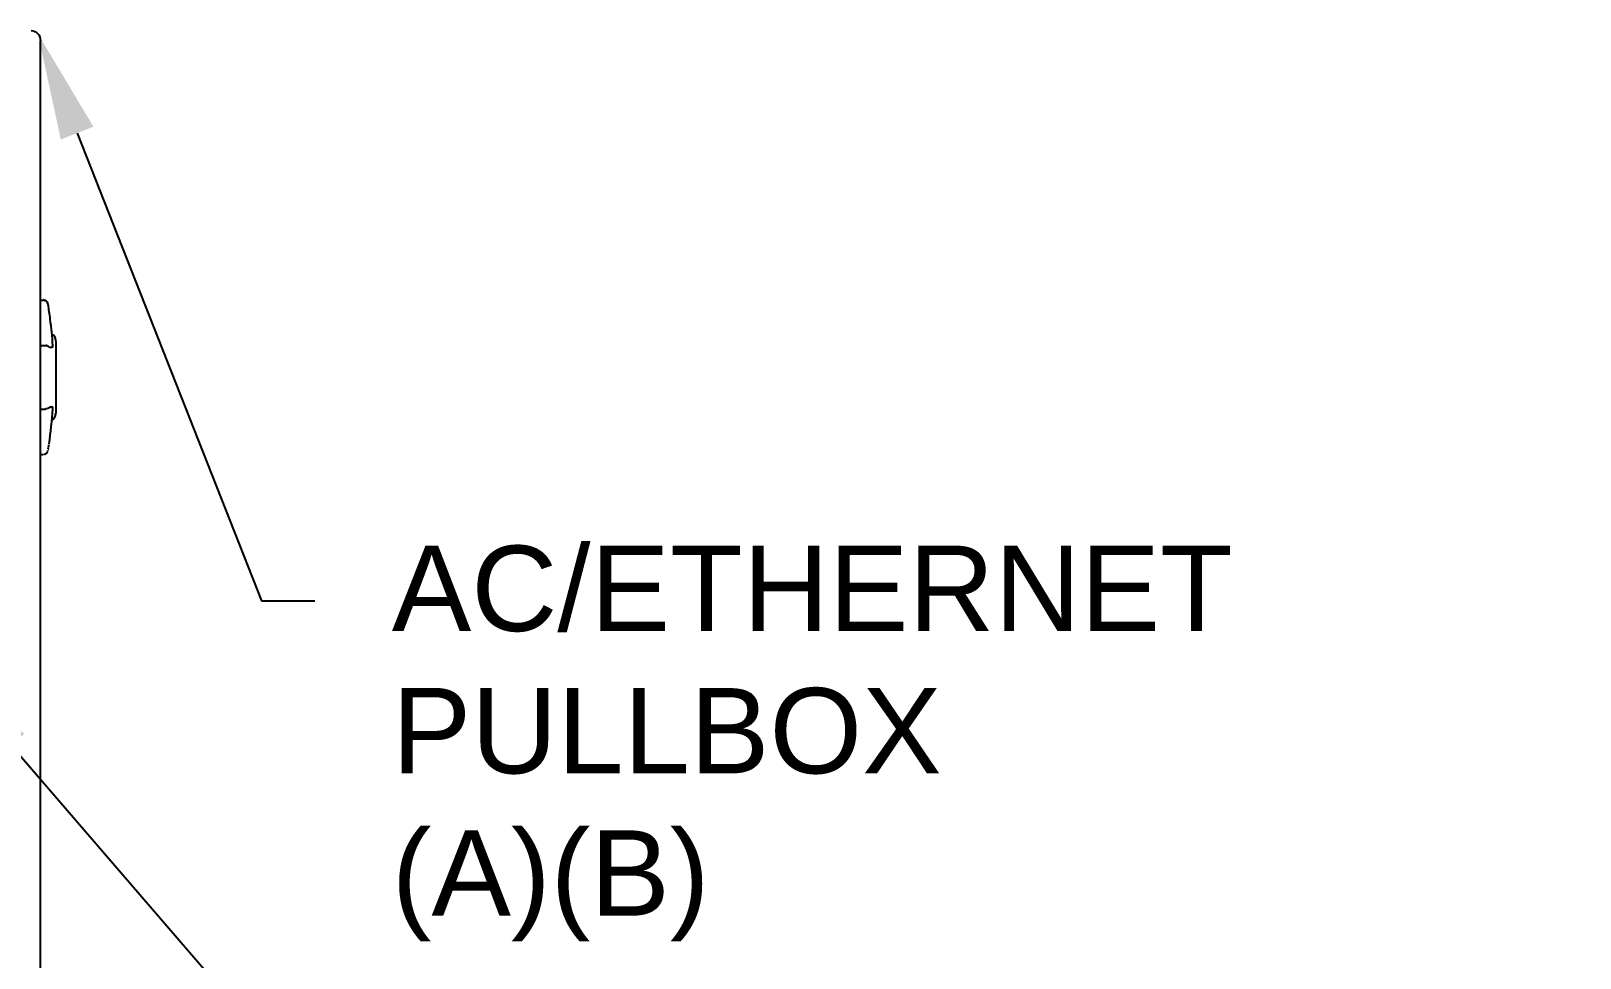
# Model space of a CAD drawing. Header units: feet. Extents: x -17 to 661, y -41 to 600.
# Drawn here: x 655.866 to 657.681, y 555.58 to 556.666 of the extents above; entities that cross this region are included whole.
import ezdxf
from ezdxf import colors
from ezdxf.entities.mleader import LeaderData, LeaderLine
from ezdxf.math import Vec2, Vec3

# ---------------------------------------------------------------- set-up
doc = ezdxf.new("R2010")
doc.units = ezdxf.units.FT
doc.header["$MEASUREMENT"] = 0
doc.layers.add('E-EQPM-CAB', color=5, linetype='Continuous')
doc.layers.add('G-ANNO-TEXT', color=1, linetype='Continuous')
doc.styles.add('NEI-A', font='arial.ttf')

msp = doc.modelspace()

# ---------------------------------------------------------------- linework, layer by layer
at = {"layer": 'E-EQPM-CAB', "lineweight": 25}
for points in [[(655.8771, 554.725), (655.8771, 556.6546)], [(655.8771, 556.3509), (655.8804, 556.3509)], [(655.8825, 556.2975), (655.8771, 556.2975)], [(655.8954, 556.22), (655.8954, 556.3013)], [(655.8771, 556.2234), (655.8825, 556.2234)], [(655.8804, 556.17), (655.8771, 556.17)], [(655.8858, 556.1771), (655.8858, 556.1767)], [(655.8862, 556.1796), (655.8867, 556.18), (655.8867, 556.1809)], [(655.8862, 556.1771), (655.8862, 556.1784)]]:
    msp.add_lwpolyline(points, dxfattribs=at)
for points in [[(655.8813, 556.3509, 0.020121), (655.8811, 556.3509, -0.001902), (655.8816, 556.3508, 0.012392), (655.8815, 556.3508)], [(655.8844, 556.3493, 0.012355), (655.8842, 556.3495, 0.011543), (655.884, 556.3496, 0.012772), (655.8838, 556.3498, 0.01296), (655.8836, 556.35)], [(655.8853, 556.3483, 0.010709), (655.8852, 556.3485, 0.012317), (655.885, 556.3487)], [(655.8916, 556.298, 0.014586), (655.8885, 556.3287, 0.008274), (655.886, 556.346, 0.000426), (655.8859, 556.3467, 0.02261), (655.8856, 556.3472)], [(655.8833, 556.2976, 0.000849), (655.8831, 556.2976, 0.008151), (655.8828, 556.2975, -0.006083), (655.883, 556.2975)], [(655.8866, 556.1793, 0.000354), (655.8867, 556.1802, 0.000495), (655.8869, 556.1815)]]:
    msp.add_lwpolyline(points, format="xyb", dxfattribs=at)
msp.add_lwpolyline([(655.882, 556.3507, 0.01131), (655.8818, 556.3507, -0.010911)], format="xyb", close=True, dxfattribs=at)
for centre, radius, start, end in [((655.866, 556.6549), 0.0115, 0.0002, 89.9998), ((655.8806, 556.3442), 0.00708, 87.5434, 89.9802), ((655.8814, 556.3492), 0.00171, 80.1779, 82.3287), ((655.8806, 556.3456), 0.00533, 69.1674, 71.7727), ((655.8806, 556.346), 0.00528, 66.3982, 69.1426), ((655.8805, 556.3454), 0.00547, 63.7743, 66.3359), ((655.8806, 556.3461), 0.0052, 60.8433, 63.6592), ((655.8806, 556.3456), 0.00526, 58.1254, 60.8687), ((655.8806, 556.346), 0.00531, 55.2806, 58.0663), ((655.8804, 556.3459), 0.00546, 41.3713, 44.0678), ((655.8806, 556.3457), 0.00521, 38.4743, 41.2448), ((655.8805, 556.346), 0.00533, 35.7193, 38.4593), ((655.8809, 556.3459), 0.00481, 32.8885, 35.81), ((655.8828, 556.3465), 0.00264, 14.3703, 21.9508), ((655.844, 556.3308), 0.0447, 21.7706, 22.3179), ((655.8788, 556.345), 0.00753, 25.369, 27.4108), ((655.885, 556.3479), 0.000781, 21.7193, 25.8658), ((655.8827, 556.3015), 0.0127, 0.0001, 52.4166), ((655.8819, 556.2805), 0.0171, 85.5183, 85.8826), ((655.882, 556.284), 0.0135, 84.3033, 84.7556), ((655.8824, 556.2887), 0.00884, 81.6452, 82.3163), ((655.8827, 556.2887), 0.00883, 83.5692, 84.2009), ((655.883, 556.2915), 0.00599, 82.7442, 83.6999), ((655.8824, 556.289), 0.00896, 79.7631, 80.4285), ((655.8829, 556.2894), 0.00812, 82.1728, 82.9143), ((655.8828, 556.2893), 0.00868, 80.9846, 81.6616), ((655.8828, 556.2894), 0.0081, 80.4188, 81.1191), ((655.8829, 556.2911), 0.00638, 78.2623, 79.1188), ((655.8827, 556.2887), 0.00882, 79.0872, 79.7566), ((655.8828, 556.2894), 0.00818, 77.6727, 78.3662), ((655.882, 556.2866), 0.011, 75.9926, 76.5066), ((655.8827, 556.2891), 0.00886, 76.5123, 77.1771), ((655.8822, 556.2863), 0.0117, 77.1209, 77.6307), ((655.8828, 556.2884), 0.00909, 75.3103, 75.9616), ((655.8824, 556.2881), 0.00948, 74.0457, 74.6105), ((655.8827, 556.2894), 0.00811, 71.6427, 72.3259), ((655.8824, 556.2881), 0.00938, 69.7412, 70.3311), ((655.8826, 556.2882), 0.00923, 69.2036, 69.8423), ((655.883, 556.2897), 0.00819, 68.5114, 69.186), ((655.8844, 556.2929), 0.00433, 67.6467, 68.9282), ((655.8844, 556.2928), 0.0044, 65.7986, 66.7134), ((655.8884, 556.3008), 0.00443, 243.366, 244.474), ((655.88, 556.2825), 0.0156, 65.167, 65.6505), ((655.9096, 556.3422), 0.0511, 243.2168, 243.4053), ((655.8914, 556.3063), 0.0107, 245.1521, 245.8568), ((655.8927, 556.3091), 0.0137, 245.7211, 246.2372), ((655.8928, 556.3088), 0.0136, 244.7943, 245.3109), ((655.8936, 556.3113), 0.016, 246.274, 246.7378), ((655.8927, 556.3091), 0.0137, 246.8604, 247.3796), ((655.8987, 556.3245), 0.0305, 248.4877, 248.7339), ((655.8929, 556.3093), 0.0144, 247.8685, 248.35), ((655.8967, 556.3183), 0.0237, 247.4737, 247.775), ((655.8934, 556.3107), 0.0158, 249.5204, 249.9753), ((655.8911, 556.3044), 0.00885, 249.9282, 250.6865), ((655.8926, 556.3087), 0.0134, 250.7644, 251.2946), ((655.8925, 556.3092), 0.0138, 252.0318, 252.5552), ((655.8936, 556.3117), 0.0165, 251.53, 251.9232), ((655.8909, 556.3032), 0.00768, 252.5609, 253.4276), ((655.8921, 556.3073), 0.0119, 253.3366, 253.9057), ((655.8905, 556.3024), 0.00692, 253.9724, 254.8888), ((655.8909, 556.304), 0.00854, 254.8141, 255.6384), ((655.8913, 556.3056), 0.00977, 255.8609, 256.4898), ((655.8906, 556.3029), 0.00706, 258.414, 259.3298), ((655.8917, 556.3063), 0.0109, 256.704, 257.3039), ((655.8908, 556.3038), 0.00837, 259.5069, 260.1947), ((655.8906, 556.3013), 0.00584, 257.3389, 258.344), ((655.8907, 556.3025), 0.00703, 260.4166, 261.3372), ((655.89, 556.2987), 0.00278, 261.074, 263.0167), ((655.8902, 556.3), 0.00458, 262.6844, 264.0027), ((655.8901, 556.2983), 0.00247, 263.7955, 265.7688), ((655.8902, 556.2997), 0.00422, 265.5683, 266.9704), ((655.8902, 556.2978), 0.00232, 266.5841, 268.8545), ((655.8902, 556.3007), 0.0048, 268.8191, 269.9361), ((655.8902, 556.2975), 0.00203, 269.999, 272.4305), ((655.8902, 556.2982), 0.00275, 272.3143, 274.2434), ((655.8902, 556.2971), 0.00168, 274.0782, 276.9584), ((655.8902, 556.2972), 0.00129, 278.7115, 281.984), ((655.8902, 556.2972), 0.00131, 281.8469, 284.9537), ((655.8902, 556.297), 0.00116, 284.7733, 287.9249), ((655.8902, 556.2975), 0.00199, 276.6325, 279.1833), ((655.8902, 556.2969), 0.000979, 291.2922, 295.1011), ((655.8902, 556.297), 0.00149, 288.0534, 291.176), ((655.8902, 556.2969), 0.00103, 306.0636, 309.5932), ((655.8901, 556.297), 0.00114, 323.7014, 326.8383), ((655.8902, 556.2969), 0.00109, 320.5641, 323.7813), ((655.89, 556.297), 0.00128, 330.2518, 332.9), ((655.8906, 556.297), 0.00116, 295.0786, 298.3661), ((655.8906, 556.2969), 0.00105, 298.7013, 302.4005), ((655.8893, 556.2973), 0.00194, 358.8115, 2.8826), ((655.8906, 556.2969), 0.00103, 302.3037, 306.0356), ((655.8906, 556.297), 0.00109, 309.7372, 313.1739), ((655.8907, 556.2968), 0.000864, 312.4901, 316.7347), ((655.8904, 556.2971), 0.0013, 317.0932, 320.0491), ((655.8903, 556.2968), 0.00132, 327.1149, 330.4306), ((655.8902, 556.2969), 0.0015, 336.1779, 339.0827), ((655.8904, 556.2968), 0.00129, 333.1842, 336.4114), ((655.89, 556.2969), 0.00168, 339.0406, 341.858), ((655.887, 556.2973), 0.00461, 3.0594, 5.8566), ((655.8885, 556.2973), 0.00318, 355.2321, 356.8221), ((655.8888, 556.2973), 0.00283, 353.5792, 355.2774), ((655.8899, 556.2972), 0.00173, 348.7292, 351.3853), ((655.8903, 556.2968), 0.00138, 350.9866, 353.954), ((655.8899, 556.2969), 0.00174, 346.6829, 349.3303), ((655.89, 556.297), 0.00169, 341.861, 344.2259), ((655.8901, 556.2968), 0.00154, 344.2629, 347.0672), ((655.8827, 556.2386), 0.0148, 270.1757, 270.6946), ((655.8827, 556.2277), 0.00429, 270.9625, 271.931), ((655.8827, 556.2323), 0.0085, 272.5303, 273.2143), ((655.8827, 556.232), 0.00819, 273.9327, 274.6547), ((655.8825, 556.2321), 0.00827, 276.4592, 277.1944), ((655.8827, 556.2323), 0.00849, 274.6142, 275.2975), ((655.8828, 556.2319), 0.00811, 275.2875, 275.9898), ((655.8826, 556.2329), 0.00908, 277.0802, 277.6989), ((655.8825, 556.2324), 0.00858, 279.0461, 279.7289), ((655.8829, 556.2309), 0.00708, 277.7456, 278.5473), ((655.8827, 556.2311), 0.00731, 280.261, 281.0624), ((655.8825, 556.2342), 0.0108, 278.3811, 278.9403), ((655.8831, 556.2305), 0.00665, 279.4763, 280.3129), ((655.8829, 556.2314), 0.00764, 280.7824, 281.5012), ((655.8826, 556.2327), 0.00885, 282.7117, 283.3771), ((655.8833, 556.2294), 0.00552, 285.012, 286.0385), ((655.8825, 556.2323), 0.00848, 285.7346, 286.4095), ((655.883, 556.2322), 0.00835, 283.1815, 283.8624), ((655.8827, 556.2323), 0.00895, 283.9278, 284.5833), ((655.8835, 556.2297), 0.00579, 284.4319, 285.4316), ((655.8827, 556.2323), 0.00848, 286.9868, 287.6607), ((655.8821, 556.2347), 0.0109, 286.4545, 286.9865), ((655.8824, 556.2332), 0.00941, 289.8955, 290.4842), ((655.8825, 556.2333), 0.0094, 289.3205, 289.9554), ((655.9078, 556.1694), 0.0593, 111.6553, 111.831), ((655.8822, 556.2336), 0.0101, 290.3276, 290.9369), ((655.8839, 556.2299), 0.00573, 291.6437, 293.2365), ((655.8818, 556.2342), 0.0107, 293.1985, 294.4925), ((655.8969, 556.2039), 0.023, 116.4298, 116.9139), ((655.8914, 556.2154), 0.0102, 115.6354, 116.3604), ((655.8902, 556.2178), 0.0075, 113.4108, 114.09), ((655.3645, 556.2607), 0.5284, 351.4906, 356.0016), ((655.8902, 556.2187), 0.0069, 111.9492, 112.6836), ((655.8902, 556.2195), 0.00643, 110.8763, 111.5917), ((655.8907, 556.2184), 0.00745, 109.7195, 110.3856), ((655.8901, 556.2213), 0.00448, 106.6994, 107.6258), ((655.8898, 556.2227), 0.0031, 102.4904, 103.733), ((655.89, 556.2217), 0.00414, 103.7915, 104.7616), ((655.89, 556.2217), 0.00415, 97.4567, 98.4318), ((655.89, 556.2231), 0.00275, 94.5492, 96.0219), ((655.8901, 556.2225), 0.0034, 93.8009, 94.8863), ((655.8901, 556.223), 0.00292, 92.9963, 94.2057), ((655.8902, 556.2245), 0.000903, 75.2565, 77.9908), ((655.8827, 556.2202), 0.0127, 307.5834, 359.9999), ((655.8901, 556.2237), 0.00215, 77.7214, 79.2673), ((655.8902, 556.2245), 0.00135, 73.3483, 75.604), ((655.8905, 556.2246), 0.00125, 63.3235, 65.3914), ((655.8906, 556.2249), 0.00101, 66.129, 68.7815), ((655.8907, 556.2245), 0.000901, 67.9872, 70.7786), ((655.8905, 556.2247), 0.0012, 58.6325, 60.7771), ((655.8908, 556.2248), 0.000663, 60.367, 64.0665), ((655.8908, 556.2251), 0.000694, 52.9442, 56.6468), ((655.8907, 556.225), 0.00084, 56.1329, 59.0587), ((655.8902, 556.2245), 0.00107, 3.6664, 6.3897), ((655.8906, 556.2248), 0.00103, 49.3099, 51.6512), ((655.8904, 556.2246), 0.00127, 6.6211, 9.1664), ((655.8907, 556.2245), 0.000958, 4.8452, 7.7337), ((655.887, 556.2241), 0.00466, 354.9772, 355.9227), ((655.8886, 556.2244), 0.0031, 359.8102, 0.9488), ((655.888, 556.2244), 0.00361, 358.0581, 359.1015), ((655.857, 556.1864), 0.0301, 351.239, 351.6025), ((655.8806, 556.1774), 0.00698, 270.0013, 270.7567), ((655.8731, 556.1774), 0.0129, 350.3807, 350.9388), ((655.8794, 556.177), 0.00667, 350.4932, 351.2645), ((655.8894, 556.1758), 0.0033, 170.1694, 171.2656), ((655.8721, 556.1809), 0.0144, 350.8652, 351.4104), ((655.8913, 556.1757), 0.00515, 170.3668, 171.2446), ((655.8903, 556.1788), 0.00376, 170.4608, 171.447), ((655.8923, 556.178), 0.00591, 170.7793, 171.6033), ((655.8657, 556.183), 0.0212, 350.908, 351.3217), ((655.8954, 556.1786), 0.00877, 170.8786, 171.5217), ((655.8971, 556.1797), 0.0104, 170.9584, 171.55), ((655.8699, 556.1831), 0.0171, 351.1355, 351.618)]:
    msp.add_arc(centre, radius, start, end, dxfattribs=at)
for points in [[(655.8835, 556.2979), (655.8835, 556.2979), (655.8834, 556.2979), (655.8834, 556.2979)], [(655.8848, 556.2973), (655.8848, 556.2973), (655.8848, 556.2973), (655.8848, 556.2973)], [(655.8853, 556.2971), (655.8853, 556.2971), (655.8852, 556.2972), (655.8852, 556.2972)], [(655.8853, 556.2971), (655.8853, 556.2971), (655.8852, 556.2971), (655.8852, 556.2971)], [(655.8854, 556.2971), (655.8854, 556.2971), (655.8853, 556.2971), (655.8853, 556.2971)], [(655.8856, 556.2975), (655.8856, 556.2975), (655.8856, 556.2975), (655.8855, 556.2975)], [(655.8856, 556.297), (655.8855, 556.297), (655.8855, 556.297), (655.8855, 556.297)], [(655.886, 556.2968), (655.886, 556.2968), (655.886, 556.2968), (655.8859, 556.2968)], [(655.8859, 556.2967), (655.8859, 556.2967), (655.8859, 556.2967), (655.8859, 556.2967)], [(655.8864, 556.2967), (655.8863, 556.2967), (655.8863, 556.2967), (655.8862, 556.2968)], [(655.8868, 556.2964), (655.8868, 556.2964), (655.8868, 556.2964), (655.8868, 556.2964)], [(655.8877, 556.2963), (655.8877, 556.2963), (655.8878, 556.2963), (655.8878, 556.2963)], [(655.8916, 556.2975), (655.8916, 556.2977), (655.8916, 556.2979), (655.8916, 556.298)], [(655.8916, 556.2971), (655.8916, 556.2972), (655.8916, 556.2972), (655.8916, 556.2973)], [(655.8826, 556.224), (655.8826, 556.224), (655.8827, 556.224), (655.8828, 556.224)], [(655.8831, 556.2238), (655.8831, 556.2238), (655.8831, 556.2238), (655.8831, 556.2238)], [(655.8832, 556.2238), (655.8832, 556.2238), (655.8833, 556.2238), (655.8833, 556.2238)], [(655.8833, 556.2234), (655.8833, 556.2234), (655.8834, 556.2234), (655.8834, 556.2234)], [(655.8842, 556.224), (655.8842, 556.224), (655.8842, 556.224), (655.8843, 556.224)], [(655.8844, 556.224), (655.8845, 556.224), (655.8845, 556.224), (655.8845, 556.224)], [(655.8854, 556.2243), (655.8855, 556.2243), (655.8855, 556.2243), (655.8855, 556.2243)], [(655.8854, 556.2239), (655.8854, 556.2239), (655.8854, 556.2239), (655.8855, 556.2239)], [(655.8856, 556.2243), (655.8857, 556.2243), (655.8857, 556.2243), (655.8857, 556.2243)], [(655.8868, 556.2248), (655.8868, 556.2248), (655.8868, 556.2248), (655.8867, 556.2248)], [(655.8869, 556.2245), (655.8869, 556.2245), (655.8869, 556.2245), (655.8868, 556.2245)], [(655.8871, 556.2249), (655.887, 556.2249), (655.887, 556.2249), (655.887, 556.2249)], [(655.8871, 556.2248), (655.8871, 556.2248), (655.887, 556.2247), (655.887, 556.2247)], [(655.8872, 556.2252), (655.8871, 556.2252), (655.8871, 556.2252), (655.8871, 556.2252)], [(655.8873, 556.2253), (655.8873, 556.2253), (655.8872, 556.2253), (655.8872, 556.2253)], [(655.8875, 556.2251), (655.8875, 556.2251), (655.8875, 556.2251), (655.8875, 556.2251)], [(655.8877, 556.2256), (655.8877, 556.2256), (655.8876, 556.2256), (655.8876, 556.2256)], [(655.8877, 556.2249), (655.8876, 556.2249), (655.8876, 556.2249), (655.8876, 556.2249)], [(655.8878, 556.2253), (655.8877, 556.2252), (655.8877, 556.2252), (655.8877, 556.2252)], [(655.888, 556.2253), (655.888, 556.2253), (655.8879, 556.2253), (655.8879, 556.2253)], [(655.8881, 556.2253), (655.888, 556.2253), (655.888, 556.2253), (655.888, 556.2252)], [(655.888, 556.2251), (655.888, 556.2251), (655.888, 556.2251), (655.888, 556.2251)], [(655.8883, 556.2257), (655.8882, 556.2257), (655.8882, 556.2256), (655.8882, 556.2256)], [(655.8884, 556.2254), (655.8884, 556.2254), (655.8883, 556.2254), (655.8883, 556.2254)], [(655.8884, 556.2255), (655.8884, 556.2254), (655.8884, 556.2254), (655.8884, 556.2254)], [(655.8885, 556.2254), (655.8885, 556.2254), (655.8885, 556.2254), (655.8884, 556.2254)], [(655.8885, 556.2252), (655.8884, 556.2252), (655.8884, 556.2252), (655.8884, 556.2252)], [(655.8886, 556.2255), (655.8885, 556.2255), (655.8885, 556.2255), (655.8885, 556.2255)], [(655.8886, 556.2255), (655.8886, 556.2255), (655.8886, 556.2255), (655.8885, 556.2255)], [(655.8888, 556.2255), (655.8888, 556.2254), (655.8887, 556.2254), (655.8887, 556.2254)], [(655.8889, 556.2256), (655.8889, 556.2256), (655.8888, 556.2256), (655.8888, 556.2256)], [(655.8889, 556.2255), (655.8889, 556.2255), (655.8888, 556.2255), (655.8888, 556.2255)], [(655.8892, 556.2257), (655.8892, 556.2257), (655.8892, 556.2257), (655.8891, 556.2257)], [(655.8893, 556.2257), (655.8893, 556.2257), (655.8893, 556.2257), (655.8892, 556.2257)], [(655.8893, 556.2254), (655.8892, 556.2254), (655.8892, 556.2254), (655.8892, 556.2254)], [(655.8892, 556.2252), (655.8892, 556.2252), (655.8892, 556.2252), (655.8892, 556.2252)], [(655.8893, 556.2254), (655.8893, 556.2254), (655.8893, 556.2254), (655.8893, 556.2254)], [(655.8894, 556.2253), (655.8894, 556.2253), (655.8893, 556.2253), (655.8893, 556.2253)], [(655.8896, 556.2258), (655.8896, 556.2258), (655.8896, 556.2258), (655.8895, 556.2258)], [(655.8895, 556.2254), (655.8895, 556.2254), (655.8895, 556.2254), (655.8895, 556.2254)], [(655.8897, 556.2258), (655.8897, 556.2258), (655.8897, 556.2258), (655.8897, 556.2258)], [(655.8899, 556.2259), (655.8899, 556.2259), (655.8899, 556.2259), (655.8898, 556.2259)], [(655.8901, 556.2255), (655.8901, 556.2255), (655.89, 556.2255), (655.89, 556.2255)], [(655.8902, 556.2259), (655.8902, 556.2259), (655.8902, 556.2259), (655.8901, 556.2259)], [(655.8901, 556.2259), (655.8901, 556.2259), (655.8901, 556.2259), (655.8901, 556.2259)], [(655.8903, 556.2259), (655.8902, 556.2259), (655.8902, 556.2259), (655.8902, 556.2259)], [(655.8903, 556.2255), (655.8903, 556.2255), (655.8903, 556.2255), (655.8902, 556.2255)], [(655.8903, 556.2259), (655.8903, 556.2259), (655.8903, 556.2259), (655.8903, 556.2259)], [(655.8903, 556.2259), (655.8903, 556.2259), (655.8903, 556.2259), (655.8903, 556.2259)], [(655.8905, 556.2258), (655.8904, 556.2259), (655.8904, 556.2259), (655.8904, 556.2259)], [(655.8904, 556.2259), (655.8904, 556.2259), (655.8904, 556.2259), (655.8904, 556.2259)], [(655.8905, 556.2254), (655.8904, 556.2254), (655.8904, 556.2254), (655.8904, 556.2254)], [(655.8905, 556.2258), (655.8905, 556.2259), (655.8905, 556.2259), (655.8905, 556.2259)], [(655.8908, 556.2252), (655.8908, 556.2252), (655.8908, 556.2252), (655.8908, 556.2253)], [(655.891, 556.2254), (655.8909, 556.2254), (655.8909, 556.2254), (655.8909, 556.2254)], [(655.8909, 556.2252), (655.8909, 556.2252), (655.8909, 556.2252), (655.8909, 556.2252)], [(655.891, 556.2251), (655.891, 556.2251), (655.8909, 556.2251), (655.8909, 556.2251)], [(655.891, 556.225), (655.891, 556.225), (655.891, 556.2251), (655.891, 556.2251)], [(655.891, 556.2251), (655.891, 556.2251), (655.891, 556.2251), (655.891, 556.2251)], [(655.8912, 556.2248), (655.8912, 556.2248), (655.8912, 556.2249), (655.8912, 556.2249)], [(655.8912, 556.2247), (655.8912, 556.2247), (655.8912, 556.2247), (655.8912, 556.2247)], [(655.8912, 556.2245), (655.8912, 556.2245), (655.8912, 556.2245), (655.8912, 556.2246)], [(655.8912, 556.2244), (655.8912, 556.2245), (655.8912, 556.2245), (655.8912, 556.2245)], [(655.8914, 556.2256), (655.8913, 556.2256), (655.8913, 556.2256), (655.8913, 556.2256)], [(655.8913, 556.2253), (655.8913, 556.2253), (655.8913, 556.2253), (655.8913, 556.2254)], [(655.8914, 556.2252), (655.8914, 556.2253), (655.8914, 556.2253), (655.8914, 556.2253)], [(655.8915, 556.2251), (655.8915, 556.2251), (655.8915, 556.2252), (655.8914, 556.2252)], [(655.8914, 556.2252), (655.8914, 556.2252), (655.8914, 556.2252), (655.8914, 556.2252)], [(655.8914, 556.2252), (655.8914, 556.2252), (655.8914, 556.2252), (655.8914, 556.2252)], [(655.8915, 556.225), (655.8915, 556.2251), (655.8915, 556.2251), (655.8915, 556.2251)], [(655.8915, 556.2251), (655.8915, 556.2251), (655.8915, 556.2251), (655.8915, 556.2251)], [(655.8916, 556.225), (655.8915, 556.225), (655.8915, 556.225), (655.8915, 556.225)], [(655.8915, 556.225), (655.8915, 556.225), (655.8915, 556.225), (655.8915, 556.225)], [(655.8916, 556.2249), (655.8916, 556.2249), (655.8916, 556.2249), (655.8916, 556.225)], [(655.8916, 556.2248), (655.8916, 556.2249), (655.8916, 556.2249), (655.8916, 556.2249)], [(655.8916, 556.2249), (655.8916, 556.2249), (655.8916, 556.2249), (655.8916, 556.2249)], [(655.8916, 556.2247), (655.8916, 556.2248), (655.8916, 556.2248), (655.8916, 556.2248)], [(655.8916, 556.2248), (655.8916, 556.2248), (655.8916, 556.2248), (655.8916, 556.2248)], [(655.8916, 556.2247), (655.8916, 556.2247), (655.8916, 556.2247), (655.8916, 556.2247)], [(655.8917, 556.2245), (655.8917, 556.2245), (655.8917, 556.2246), (655.8917, 556.2246)], [(655.8917, 556.2244), (655.8917, 556.2244), (655.8917, 556.2244), (655.8917, 556.2244)], [(655.8917, 556.2243), (655.8917, 556.2243), (655.8917, 556.2243), (655.8917, 556.2243)], [(655.8917, 556.224), (655.8917, 556.224), (655.8917, 556.224), (655.8917, 556.2241)], [(655.8917, 556.224), (655.8917, 556.224), (655.8917, 556.224), (655.8917, 556.224)], [(655.8917, 556.2238), (655.8917, 556.2238), (655.8917, 556.2239), (655.8917, 556.2239)], [(655.8871, 556.1822), (655.8871, 556.1822), (655.8871, 556.1823), (655.8872, 556.1824)], [(655.8807, 556.1705), (655.8807, 556.1705), (655.8807, 556.1705), (655.8807, 556.1705)], [(655.881, 556.17), (655.881, 556.17), (655.881, 556.17), (655.881, 556.17)], [(655.8811, 556.1701), (655.8811, 556.1701), (655.8811, 556.1701), (655.8811, 556.1701)], [(655.8812, 556.1705), (655.8812, 556.1705), (655.8812, 556.1705), (655.8812, 556.1705)], [(655.8812, 556.17), (655.8812, 556.17), (655.8812, 556.17), (655.8813, 556.17)], [(655.8813, 556.1705), (655.8814, 556.1705), (655.8814, 556.1705), (655.8814, 556.1705)], [(655.8813, 556.1701), (655.8813, 556.1701), (655.8813, 556.1701), (655.8814, 556.1701)], [(655.8813, 556.1701), (655.8814, 556.1701), (655.8814, 556.1701), (655.8814, 556.1701)], [(655.8813, 556.1701), (655.8813, 556.1701), (655.8813, 556.1701), (655.8813, 556.1701)], [(655.8814, 556.1705), (655.8814, 556.1705), (655.8814, 556.1705), (655.8814, 556.1705)], [(655.8814, 556.1705), (655.8814, 556.1705), (655.8814, 556.1705), (655.8814, 556.1705)], [(655.8814, 556.1702), (655.8814, 556.1702), (655.8814, 556.1702), (655.8814, 556.1702)], [(655.8814, 556.1701), (655.8814, 556.1701), (655.8814, 556.1701), (655.8814, 556.1701)], [(655.8815, 556.1705), (655.8815, 556.1705), (655.8815, 556.1705), (655.8815, 556.1705)], [(655.8815, 556.1705), (655.8815, 556.1705), (655.8815, 556.1705), (655.8815, 556.1705)], [(655.8815, 556.1705), (655.8815, 556.1705), (655.8815, 556.1705), (655.8815, 556.1705)], [(655.8816, 556.1702), (655.8816, 556.1702), (655.8816, 556.1702), (655.8816, 556.1702)], [(655.8816, 556.1701), (655.8816, 556.1701), (655.8816, 556.1701), (655.8816, 556.1701)], [(655.8817, 556.1706), (655.8817, 556.1706), (655.8817, 556.1706), (655.8818, 556.1706)], [(655.8817, 556.1705), (655.8817, 556.1705), (655.8817, 556.1705), (655.8817, 556.1705)], [(655.8817, 556.1703), (655.8817, 556.1703), (655.8817, 556.1703), (655.8817, 556.1703)], [(655.8818, 556.1705), (655.8818, 556.1705), (655.8819, 556.1705), (655.8819, 556.1705)], [(655.8818, 556.1703), (655.8818, 556.1703), (655.8818, 556.1703), (655.8819, 556.1703)], [(655.8819, 556.1707), (655.8819, 556.1707), (655.8819, 556.1707), (655.882, 556.1708)], [(655.8819, 556.1707), (655.8819, 556.1707), (655.8819, 556.1707), (655.8819, 556.1707)], [(655.8819, 556.1706), (655.8819, 556.1706), (655.8819, 556.1706), (655.8819, 556.1706)], [(655.8819, 556.1705), (655.8819, 556.1705), (655.8819, 556.1705), (655.882, 556.1705)], [(655.8819, 556.1705), (655.8819, 556.1705), (655.8819, 556.1705), (655.8819, 556.1705)], [(655.882, 556.1706), (655.882, 556.1706), (655.882, 556.1706), (655.8821, 556.1706)], [(655.8821, 556.1707), (655.8821, 556.1707), (655.8822, 556.1707), (655.8822, 556.1707)], [(655.8821, 556.1706), (655.8822, 556.1706), (655.8822, 556.1706), (655.8822, 556.1706)], [(655.8821, 556.1706), (655.8821, 556.1706), (655.8821, 556.1706), (655.8821, 556.1706)], [(655.8821, 556.1703), (655.8821, 556.1703), (655.8821, 556.1703), (655.8821, 556.1703)], [(655.8822, 556.1706), (655.8822, 556.1706), (655.8822, 556.1706), (655.8822, 556.1706)], [(655.8822, 556.1706), (655.8822, 556.1706), (655.8822, 556.1706), (655.8822, 556.1706)], [(655.8822, 556.1705), (655.8822, 556.1705), (655.8822, 556.1705), (655.8823, 556.1705)], [(655.8823, 556.1706), (655.8823, 556.1706), (655.8823, 556.1706), (655.8823, 556.1706)], [(655.8823, 556.1706), (655.8824, 556.1706), (655.8824, 556.1706), (655.8824, 556.1706)], [(655.8824, 556.1708), (655.8824, 556.1708), (655.8824, 556.1708), (655.8824, 556.1708)], [(655.8824, 556.1706), (655.8824, 556.1706), (655.8824, 556.1706), (655.8824, 556.1706)], [(655.8825, 556.1708), (655.8825, 556.1708), (655.8825, 556.1708), (655.8826, 556.1708)], [(655.8825, 556.1708), (655.8825, 556.1708), (655.8825, 556.1708), (655.8825, 556.1708)], [(655.8825, 556.1706), (655.8825, 556.1706), (655.8825, 556.1706), (655.8825, 556.1707)], [(655.8825, 556.1706), (655.8825, 556.1706), (655.8825, 556.1706), (655.8825, 556.1706)], [(655.8826, 556.1709), (655.8826, 556.1709), (655.8826, 556.1709), (655.8827, 556.1709)], [(655.8826, 556.1708), (655.8826, 556.1708), (655.8826, 556.1709), (655.8826, 556.1709)], [(655.8826, 556.1708), (655.8826, 556.1708), (655.8827, 556.1708), (655.8827, 556.1708)], [(655.8826, 556.1707), (655.8826, 556.1707), (655.8826, 556.1707), (655.8826, 556.1707)], [(655.8827, 556.171), (655.8828, 556.171), (655.8828, 556.171), (655.8828, 556.171)], [(655.8827, 556.1709), (655.8827, 556.1709), (655.8827, 556.1709), (655.8827, 556.1709)], [(655.8828, 556.171), (655.8828, 556.171), (655.8828, 556.171), (655.8828, 556.171)], [(655.8828, 556.1708), (655.8828, 556.1708), (655.8828, 556.1708), (655.8828, 556.1708)], [(655.8829, 556.171), (655.8829, 556.171), (655.8829, 556.171), (655.8829, 556.171)], [(655.883, 556.1713), (655.883, 556.1713), (655.883, 556.1713), (655.883, 556.1713)], [(655.883, 556.171), (655.883, 556.171), (655.883, 556.171), (655.883, 556.1711)], [(655.883, 556.1711), (655.883, 556.1711), (655.883, 556.1711), (655.883, 556.1711)], [(655.883, 556.1709), (655.883, 556.1709), (655.883, 556.1709), (655.883, 556.1709)], [(655.883, 556.1706), (655.883, 556.1706), (655.883, 556.1706), (655.883, 556.1706)], [(655.8831, 556.1711), (655.8832, 556.1711), (655.8832, 556.1711), (655.8832, 556.1711)], [(655.8831, 556.1709), (655.8831, 556.1709), (655.8832, 556.1709), (655.8832, 556.1709)], [(655.8831, 556.1709), (655.8831, 556.1709), (655.8831, 556.1709), (655.8831, 556.1709)], [(655.8831, 556.1709), (655.8831, 556.1709), (655.8831, 556.1709), (655.8831, 556.1709)], [(655.8831, 556.1708), (655.8831, 556.1708), (655.8831, 556.1708), (655.8831, 556.1708)], [(655.8832, 556.1712), (655.8832, 556.1712), (655.8832, 556.1712), (655.8832, 556.1712)], [(655.8832, 556.1711), (655.8833, 556.1711), (655.8833, 556.1711), (655.8833, 556.1711)], [(655.8832, 556.1709), (655.8832, 556.1709), (655.8832, 556.1709), (655.8832, 556.1709)], [(655.8833, 556.1711), (655.8834, 556.1711), (655.8834, 556.1711), (655.8834, 556.1711)], [(655.8833, 556.1711), (655.8833, 556.1711), (655.8833, 556.1711), (655.8833, 556.1711)], [(655.8833, 556.1711), (655.8833, 556.1711), (655.8833, 556.1711), (655.8833, 556.1711)], [(655.8835, 556.1712), (655.8835, 556.1712), (655.8835, 556.1712), (655.8835, 556.1712)], [(655.8835, 556.1712), (655.8835, 556.1712), (655.8836, 556.1712), (655.8836, 556.1712)], [(655.8836, 556.1714), (655.8836, 556.1714), (655.8836, 556.1714), (655.8836, 556.1714)], [(655.8836, 556.1714), (655.8836, 556.1714), (655.8836, 556.1714), (655.8836, 556.1714)], [(655.8836, 556.171), (655.8836, 556.171), (655.8836, 556.171), (655.8836, 556.171)], [(655.8837, 556.1717), (655.8838, 556.1717), (655.8838, 556.1717), (655.8838, 556.1717)], [(655.8837, 556.1717), (655.8837, 556.1717), (655.8837, 556.1717), (655.8837, 556.1717)], [(655.8837, 556.1716), (655.8838, 556.1716), (655.8838, 556.1716), (655.8838, 556.1716)], [(655.8837, 556.1714), (655.8837, 556.1715), (655.8837, 556.1715), (655.8837, 556.1715)], [(655.8837, 556.171), (655.8837, 556.1711), (655.8837, 556.1711), (655.8837, 556.1711)], [(655.8838, 556.1716), (655.8839, 556.1716), (655.8839, 556.1716), (655.8839, 556.1716)], [(655.8838, 556.1716), (655.8838, 556.1716), (655.8838, 556.1716), (655.8838, 556.1716)], [(655.8838, 556.1715), (655.8838, 556.1715), (655.8838, 556.1715), (655.8838, 556.1715)], [(655.8838, 556.1712), (655.8838, 556.1712), (655.8838, 556.1712), (655.8838, 556.1712)], [(655.8839, 556.1714), (655.8839, 556.1714), (655.8839, 556.1714), (655.8839, 556.1714)], [(655.8839, 556.1712), (655.8839, 556.1712), (655.8839, 556.1712), (655.8839, 556.1712)], [(655.884, 556.1712), (655.884, 556.1712), (655.884, 556.1712), (655.884, 556.1712)], [(655.8841, 556.1718), (655.8841, 556.1718), (655.8841, 556.1718), (655.8841, 556.1718)], [(655.8841, 556.1717), (655.8841, 556.1717), (655.8841, 556.1717), (655.8841, 556.1717)], [(655.8842, 556.172), (655.8842, 556.172), (655.8843, 556.172), (655.8843, 556.172)], [(655.8842, 556.1719), (655.8842, 556.1719), (655.8842, 556.1719), (655.8842, 556.1719)], [(655.8842, 556.1719), (655.8842, 556.1719), (655.8842, 556.1719), (655.8842, 556.1719)], [(655.8842, 556.1716), (655.8842, 556.1716), (655.8842, 556.1717), (655.8842, 556.1717)], [(655.8842, 556.1715), (655.8842, 556.1716), (655.8842, 556.1716), (655.8842, 556.1716)], [(655.8843, 556.1721), (655.8843, 556.1721), (655.8843, 556.1721), (655.8843, 556.1721)], [(655.8843, 556.172), (655.8843, 556.172), (655.8844, 556.172), (655.8844, 556.172)], [(655.8843, 556.172), (655.8843, 556.172), (655.8843, 556.172), (655.8843, 556.172)], [(655.8843, 556.1719), (655.8843, 556.1719), (655.8843, 556.1719), (655.8844, 556.1719)], [(655.8843, 556.1715), (655.8843, 556.1715), (655.8843, 556.1715), (655.8843, 556.1716)], [(655.8843, 556.1715), (655.8843, 556.1715), (655.8843, 556.1715), (655.8843, 556.1715)], [(655.8844, 556.1725), (655.8844, 556.1725), (655.8844, 556.1725), (655.8844, 556.1725)], [(655.8844, 556.1718), (655.8844, 556.1718), (655.8844, 556.1719), (655.8844, 556.1719)], [(655.8844, 556.1716), (655.8844, 556.1716), (655.8844, 556.1716), (655.8844, 556.1716)], [(655.8845, 556.1722), (655.8845, 556.1722), (655.8845, 556.1722), (655.8845, 556.1722)], [(655.8845, 556.1718), (655.8845, 556.1718), (655.8846, 556.1718), (655.8846, 556.1719)], [(655.8846, 556.1723), (655.8846, 556.1724), (655.8846, 556.1724), (655.8847, 556.1724)], [(655.8846, 556.1721), (655.8846, 556.1722), (655.8846, 556.1722), (655.8846, 556.1722)], [(655.8846, 556.1721), (655.8846, 556.1721), (655.8846, 556.1721), (655.8846, 556.1721)], [(655.8846, 556.1717), (655.8846, 556.1718), (655.8846, 556.1718), (655.8846, 556.1718)], [(655.8847, 556.1723), (655.8847, 556.1723), (655.8847, 556.1724), (655.8848, 556.1724)], [(655.8847, 556.1724), (655.8847, 556.1724), (655.8847, 556.1724), (655.8847, 556.1724)], [(655.8847, 556.1723), (655.8847, 556.1723), (655.8847, 556.1723), (655.8847, 556.1723)], [(655.8847, 556.172), (655.8848, 556.172), (655.8848, 556.172), (655.8848, 556.172)], [(655.8847, 556.172), (655.8847, 556.172), (655.8847, 556.172), (655.8847, 556.172)], [(655.8847, 556.1718), (655.8847, 556.1718), (655.8847, 556.1718), (655.8847, 556.1718)], [(655.8848, 556.173), (655.8848, 556.173), (655.8848, 556.173), (655.8848, 556.173)], [(655.8848, 556.1726), (655.8848, 556.1726), (655.8848, 556.1726), (655.8849, 556.1726)], [(655.8848, 556.1722), (655.8848, 556.1722), (655.8848, 556.1722), (655.8848, 556.1722)], [(655.8848, 556.1721), (655.8848, 556.1722), (655.8848, 556.1722), (655.8848, 556.1722)], [(655.8849, 556.1725), (655.8849, 556.1726), (655.8849, 556.1726), (655.8849, 556.1726)], [(655.885, 556.1729), (655.885, 556.1729), (655.885, 556.1729), (655.8851, 556.1729)], [(655.885, 556.1727), (655.885, 556.1728), (655.885, 556.1728), (655.8851, 556.1728)], [(655.885, 556.1726), (655.885, 556.1726), (655.8851, 556.1726), (655.8851, 556.1726)], [(655.885, 556.1724), (655.885, 556.1724), (655.885, 556.1724), (655.885, 556.1725)], [(655.885, 556.1724), (655.885, 556.1724), (655.885, 556.1724), (655.885, 556.1724)], [(655.8851, 556.1731), (655.8851, 556.1731), (655.8852, 556.1731), (655.8852, 556.1731)], [(655.8851, 556.173), (655.8851, 556.1731), (655.8851, 556.1731), (655.8851, 556.1731)], [(655.8851, 556.173), (655.8852, 556.173), (655.8852, 556.173), (655.8852, 556.173)], [(655.8851, 556.173), (655.8851, 556.173), (655.8851, 556.173), (655.8851, 556.173)], [(655.8851, 556.1725), (655.8851, 556.1725), (655.8851, 556.1726), (655.8851, 556.1726)], [(655.8851, 556.1723), (655.8851, 556.1723), (655.8851, 556.1723), (655.8851, 556.1723)], [(655.8852, 556.1733), (655.8852, 556.1733), (655.8852, 556.1733), (655.8852, 556.1733)], [(655.8852, 556.1732), (655.8852, 556.1732), (655.8852, 556.1732), (655.8852, 556.1732)], [(655.8852, 556.173), (655.8852, 556.173), (655.8852, 556.173), (655.8852, 556.1731)], [(655.8852, 556.173), (655.8852, 556.173), (655.8852, 556.173), (655.8852, 556.173)], [(655.8852, 556.1729), (655.8852, 556.1729), (655.8852, 556.1729), (655.8852, 556.1729)], [(655.8852, 556.1728), (655.8852, 556.1728), (655.8852, 556.1728), (655.8852, 556.1729)], [(655.8852, 556.1727), (655.8852, 556.1727), (655.8852, 556.1727), (655.8852, 556.1727)], [(655.8852, 556.1726), (655.8852, 556.1726), (655.8852, 556.1727), (655.8852, 556.1727)], [(655.8853, 556.1732), (655.8853, 556.1732), (655.8853, 556.1732), (655.8853, 556.1733)], [(655.8853, 556.1731), (655.8853, 556.1731), (655.8853, 556.1732), (655.8853, 556.1732)], [(655.8853, 556.1731), (655.8853, 556.1731), (655.8853, 556.1731), (655.8853, 556.1731)], [(655.8853, 556.1731), (655.8853, 556.1731), (655.8853, 556.1731), (655.8853, 556.1731)], [(655.8854, 556.1737), (655.8854, 556.1737), (655.8854, 556.1737), (655.8854, 556.1737)], [(655.8854, 556.1736), (655.8854, 556.1736), (655.8854, 556.1736), (655.8854, 556.1736)], [(655.8854, 556.1734), (655.8854, 556.1734), (655.8854, 556.1734), (655.8854, 556.1734)], [(655.8854, 556.1734), (655.8854, 556.1734), (655.8854, 556.1734), (655.8854, 556.1734)], [(655.8854, 556.1733), (655.8854, 556.1733), (655.8854, 556.1733), (655.8854, 556.1733)], [(655.8854, 556.1732), (655.8854, 556.1732), (655.8854, 556.1732), (655.8854, 556.1733)], [(655.8855, 556.1748), (655.8855, 556.1748), (655.8855, 556.1748), (655.8855, 556.1748)], [(655.8855, 556.1747), (655.8855, 556.1747), (655.8855, 556.1747), (655.8855, 556.1747)], [(655.8855, 556.1745), (655.8855, 556.1745), (655.8855, 556.1745), (655.8855, 556.1745)], [(655.8855, 556.1739), (655.8855, 556.1739), (655.8855, 556.1739), (655.8855, 556.1739)], [(655.8855, 556.1739), (655.8855, 556.1739), (655.8855, 556.1739), (655.8855, 556.1739)], [(655.8855, 556.1738), (655.8855, 556.1738), (655.8855, 556.1739), (655.8855, 556.1739)], [(655.8855, 556.1738), (655.8855, 556.1738), (655.8855, 556.1738), (655.8855, 556.1738)], [(655.8855, 556.1738), (655.8855, 556.1738), (655.8855, 556.1738), (655.8855, 556.1738)], [(655.8855, 556.1736), (655.8855, 556.1736), (655.8855, 556.1736), (655.8855, 556.1736)], [(655.8855, 556.1726), (655.8855, 556.1726), (655.8855, 556.1726), (655.8855, 556.1726)], [(655.8856, 556.1759), (655.8856, 556.1759), (655.8856, 556.1759), (655.8856, 556.176)], [(655.8856, 556.175), (655.8856, 556.175), (655.8856, 556.1751), (655.8856, 556.1751)], [(655.8856, 556.1743), (655.8856, 556.1743), (655.8856, 556.1743), (655.8856, 556.1743)], [(655.8856, 556.1742), (655.8856, 556.1742), (655.8856, 556.1743), (655.8856, 556.1743)], [(655.8856, 556.1742), (655.8856, 556.1743), (655.8856, 556.1743), (655.8856, 556.1743)], [(655.8856, 556.1742), (655.8856, 556.1742), (655.8856, 556.1743), (655.8856, 556.1743)], [(655.8856, 556.174), (655.8856, 556.174), (655.8856, 556.174), (655.8856, 556.1741)], [(655.8856, 556.174), (655.8856, 556.174), (655.8856, 556.1741), (655.8856, 556.1741)], [(655.8856, 556.174), (655.8856, 556.174), (655.8856, 556.174), (655.8856, 556.1741)], [(655.8856, 556.1741), (655.8856, 556.1741), (655.8856, 556.1741), (655.8856, 556.1741)], [(655.8857, 556.1753), (655.8857, 556.1753), (655.8857, 556.1752), (655.8857, 556.1752)], [(655.8857, 556.1748), (655.8857, 556.1748), (655.8857, 556.1748), (655.8857, 556.1748)], [(655.8857, 556.1748), (655.8857, 556.1748), (655.8857, 556.1748), (655.8857, 556.1748)], [(655.8857, 556.1747), (655.8857, 556.1747), (655.8857, 556.1747), (655.8857, 556.1747)], [(655.8857, 556.1746), (655.8857, 556.1746), (655.8857, 556.1746), (655.8857, 556.1746)], [(655.8857, 556.1745), (655.8857, 556.1745), (655.8857, 556.1746), (655.8857, 556.1746)], [(655.8857, 556.1746), (655.8857, 556.1746), (655.8857, 556.1746), (655.8857, 556.1746)], [(655.8857, 556.1744), (655.8857, 556.1744), (655.8857, 556.1744), (655.8857, 556.1744)], [(655.8857, 556.1744), (655.8857, 556.1744), (655.8857, 556.1744), (655.8857, 556.1744)], [(655.8857, 556.1743), (655.8857, 556.1743), (655.8857, 556.1743), (655.8857, 556.1743)], [(655.8857, 556.1742), (655.8857, 556.1742), (655.8857, 556.1742), (655.8857, 556.1742)], [(655.8857, 556.1732), (655.8857, 556.1732), (655.8857, 556.1732), (655.8857, 556.1732)], [(655.8857, 556.1731), (655.8857, 556.1731), (655.8857, 556.1731), (655.8857, 556.1731)], [(655.8858, 556.1753), (655.8858, 556.1753), (655.8858, 556.1753), (655.8858, 556.1753)], [(655.8858, 556.1749), (655.8858, 556.1749), (655.8858, 556.1749), (655.8858, 556.1749)], [(655.8858, 556.1749), (655.8858, 556.1749), (655.8858, 556.1749), (655.8858, 556.1749)], [(655.8858, 556.1747), (655.8858, 556.1747), (655.8858, 556.1747), (655.8858, 556.1747)], [(655.8858, 556.1747), (655.8858, 556.1747), (655.8858, 556.1747), (655.8858, 556.1747)], [(655.8858, 556.1747), (655.8858, 556.1747), (655.8858, 556.1747), (655.8858, 556.1747)], [(655.8858, 556.1747), (655.8858, 556.1747), (655.8858, 556.1747), (655.8858, 556.1747)], [(655.8858, 556.1747), (655.8858, 556.1747), (655.8858, 556.1747), (655.8858, 556.1747)], [(655.8858, 556.1747), (655.8858, 556.1747), (655.8858, 556.1747), (655.8858, 556.1747)], [(655.8858, 556.1745), (655.8858, 556.1745), (655.8858, 556.1745), (655.8858, 556.1745)], [(655.8858, 556.1743), (655.8858, 556.1743), (655.8858, 556.1743), (655.8858, 556.1743)], [(655.8859, 556.1751), (655.8859, 556.1751), (655.8859, 556.1751), (655.8859, 556.1751)], [(655.8859, 556.1749), (655.8859, 556.1749), (655.8859, 556.1749), (655.8859, 556.1749)], [(655.8859, 556.1745), (655.8859, 556.1746), (655.8859, 556.1746), (655.8859, 556.1746)], [(655.8859, 556.1745), (655.8859, 556.1745), (655.8859, 556.1745), (655.8859, 556.1745)], [(655.8859, 556.1744), (655.8859, 556.1744), (655.8859, 556.1744), (655.8859, 556.1744)], [(655.8859, 556.1742), (655.8859, 556.1742), (655.8859, 556.1742), (655.8859, 556.1742)], [(655.8859, 556.174), (655.886, 556.1741), (655.886, 556.1741), (655.886, 556.1741)], [(655.8859, 556.1738), (655.8859, 556.1739), (655.8859, 556.1739), (655.886, 556.1739)], [(655.886, 556.1771), (655.886, 556.1771), (655.886, 556.1771), (655.886, 556.1772)], [(655.886, 556.176), (655.886, 556.176), (655.886, 556.176), (655.886, 556.176)], [(655.886, 556.1755), (655.886, 556.1756), (655.886, 556.1756), (655.886, 556.1756)], [(655.886, 556.1751), (655.886, 556.1751), (655.886, 556.1752), (655.886, 556.1752)], [(655.886, 556.1751), (655.886, 556.1752), (655.886, 556.1752), (655.886, 556.1752)], [(655.886, 556.1752), (655.886, 556.1752), (655.886, 556.1752), (655.886, 556.1752)], [(655.886, 556.1749), (655.886, 556.1749), (655.886, 556.1749), (655.886, 556.1749)], [(655.886, 556.1741), (655.886, 556.1741), (655.886, 556.1741), (655.886, 556.1741)], [(655.8861, 556.1768), (655.8861, 556.1768), (655.8861, 556.1769), (655.8861, 556.1769)], [(655.8861, 556.1764), (655.8861, 556.1765), (655.8861, 556.1765), (655.8861, 556.1765)], [(655.8861, 556.1761), (655.8861, 556.1762), (655.8861, 556.1762), (655.8861, 556.1762)], [(655.8861, 556.1762), (655.8861, 556.1762), (655.8861, 556.1762), (655.8861, 556.1762)], [(655.8861, 556.175), (655.8861, 556.175), (655.8861, 556.175), (655.8861, 556.175)], [(655.8861, 556.1741), (655.8861, 556.1741), (655.8861, 556.1741), (655.8861, 556.1742)], [(655.8862, 556.1773), (655.8862, 556.1773), (655.8862, 556.1773), (655.8862, 556.1773)], [(655.8862, 556.1769), (655.8862, 556.1769), (655.8862, 556.1769), (655.8862, 556.177)], [(655.8863, 556.1763), (655.8863, 556.1763), (655.8863, 556.1763), (655.8862, 556.1762)], [(655.8862, 556.176), (655.8862, 556.176), (655.8862, 556.176), (655.8862, 556.176)], [(655.8862, 556.1757), (655.8862, 556.1757), (655.8862, 556.1757), (655.8862, 556.1757)], [(655.8863, 556.1795), (655.8863, 556.1796), (655.8863, 556.1796), (655.8863, 556.1797)], [(655.8863, 556.1785), (655.8863, 556.1786), (655.8863, 556.1786), (655.8863, 556.1786)], [(655.8863, 556.1779), (655.8863, 556.1779), (655.8863, 556.1779), (655.8863, 556.178)], [(655.8863, 556.1777), (655.8863, 556.1777), (655.8863, 556.1777), (655.8863, 556.1777)], [(655.8863, 556.1775), (655.8863, 556.1775), (655.8863, 556.1775), (655.8863, 556.1776)], [(655.8864, 556.181), (655.8865, 556.181), (655.8865, 556.181), (655.8865, 556.181)], [(655.8864, 556.1787), (655.8864, 556.1788), (655.8864, 556.1788), (655.8864, 556.1788)], [(655.8864, 556.1774), (655.8864, 556.1774), (655.8864, 556.1774), (655.8864, 556.1775)], [(655.8865, 556.1791), (655.8865, 556.1791), (655.8865, 556.1792), (655.8865, 556.1792)], [(655.8865, 556.178), (655.8865, 556.1781), (655.8865, 556.1781), (655.8865, 556.1781)], [(655.8866, 556.1803), (655.8866, 556.1803), (655.8866, 556.1803), (655.8866, 556.1803)], [(655.8866, 556.1794), (655.8866, 556.1795), (655.8866, 556.1795), (655.8866, 556.1796)], [(655.8866, 556.1785), (655.8866, 556.1786), (655.8866, 556.1786), (655.8866, 556.1786)], [(655.8868, 556.1814), (655.8868, 556.1815), (655.8868, 556.1815), (655.8868, 556.1816)], [(655.8868, 556.1806), (655.8868, 556.1806), (655.8868, 556.1807), (655.8868, 556.1807)], [(655.8868, 556.1802), (655.8868, 556.1802), (655.8868, 556.1802), (655.8868, 556.1802)], [(655.8868, 556.1791), (655.8868, 556.1791), (655.8869, 556.1792), (655.8869, 556.1792)], [(655.8868, 556.1788), (655.8868, 556.1789), (655.8868, 556.1789), (655.8868, 556.1789)], [(655.8869, 556.1815), (655.8869, 556.1816), (655.8869, 556.1816), (655.8869, 556.1816)], [(655.8869, 556.1812), (655.887, 556.1813), (655.887, 556.1813), (655.887, 556.1813)], [(655.887, 556.1811), (655.887, 556.1811), (655.887, 556.1811), (655.887, 556.1811)]]:
    msp.add_open_spline(points, degree=3, dxfattribs=at)

# ---------------------------------------------------------------- leaders
at = {"layer": 'G-ANNO-TEXT'}
ml = msp.add_multileader_mtext('Standard', dxfattribs=at)
ml.set_content('\\A1;AC/ETHERNET PULLBOX (A)(B)', color=256, style='NEI-A')
ml.set_leader_properties()
ml.build(insert=Vec2(0, 0))
ml.multileader.update_dxf_attribs({"dogleg_length": 0.0625, "arrow_head_size": 0.125})
ctx = ml.context
ctx.base_point, ctx.char_height, ctx.arrow_head_size, ctx.landing_gap_size, ctx.plane_origin = Vec3(656.1987, 555.9987), 0.1, 0.125, 0.09, Vec3(658.9301, 556.7214)
notes = []
notes.append((ctx, [(1, (1, 1, 0), (656.1362, 555.9987), (1, 0), 0.0625, [(0, [(655.8741, 556.663)], 0, [])])]))
ctx.mtext.insert, ctx.mtext.width, ctx.mtext.flow_direction = Vec3(656.2887, 556.0634), 1.051682, 5
ml = msp.add_multileader_mtext('Standard', dxfattribs=at)
ml.set_content('\\A1;MET STATION PULLBOX(A)', color=256, style='NEI-A')
ml.set_leader_properties()
ml.build(insert=Vec2(0, 0))
ml.multileader.update_dxf_attribs({"dogleg_length": 0.0625, "arrow_head_size": 0.125})
ctx = ml.context
ctx.base_point, ctx.char_height, ctx.arrow_head_size, ctx.landing_gap_size, ctx.plane_origin = Vec3(656.208, 555.4785), 0.1, 0.125, 0.09, Vec3(655.2355, 556.9528)
notes.append((ctx, [(1, (1, 1, 0), (656.1455, 555.4785), (1, 0), 0.0625, [(0, [(655.7609, 555.9244)], 0, [])])]))
ctx.mtext.insert, ctx.mtext.width, ctx.mtext.flow_direction = Vec3(656.298, 555.5432), 1.38306, 5
for ctx, leaders in notes:
    for number, flags, end, landing, length, lines in leaders:
        leader = LeaderData()
        leader.index, (leader.has_last_leader_line, leader.has_dogleg_vector, leader.attachment_direction) = number, flags
        leader.last_leader_point, leader.dogleg_vector, leader.dogleg_length = Vec3(end), Vec3(landing), length
        for number, points, colour, breaks in lines:
            line = LeaderLine()
            line.index, line.vertices, line.color, line.breaks = number, Vec3.list(points), colors.encode_raw_color(colour), breaks
            leader.lines.append(line)
        ctx.leaders.append(leader)

doc.saveas('drawing.dxf')
